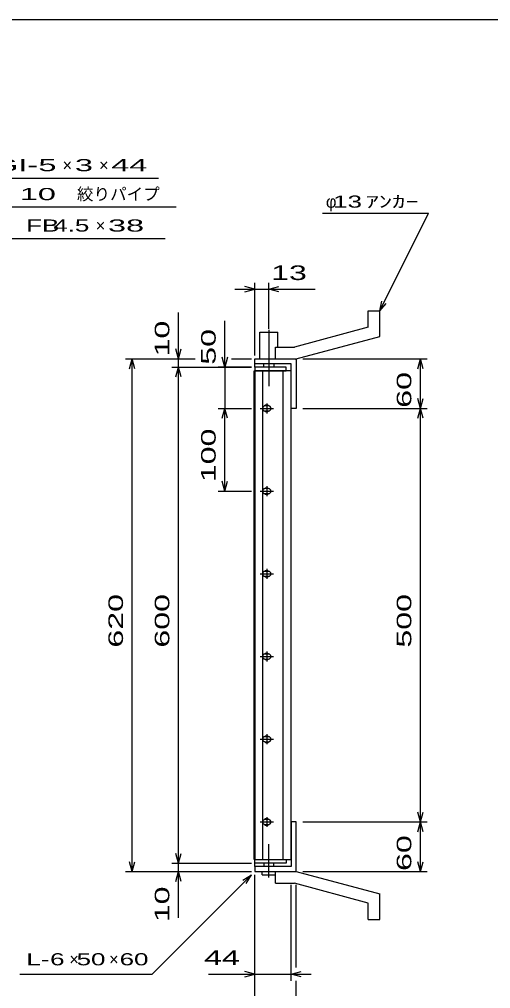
# Model space of a CAD drawing. Units: millimetres, scale not verified. Extents: x -1456 to 1389, y -1026 to 839.
# Drawn here: x -495 to 74, y -333 to 839 of the extents above; entities that cross this region are included whole.
import ezdxf
from ezdxf.enums import TextEntityAlignment as Align

# ---------------------------------------------------------------- set-up
doc = ezdxf.new("R2010")
doc.units = ezdxf.units.MM
doc.header["$LTSCALE"] = 8
doc.linetypes.add('LONG_DASHED_DOTTED', pattern=[15.25, 12, -1.5, 0.25, -1.5])
for name, color, linetype, lineweight in [('0_2', 150, 'Continuous', 25), ('16', 3, 'Continuous', 25), ('19', 6, 'Continuous', 25), ('22', 4, 'Continuous', 25)]:
    doc.layers.add(name, color=color, linetype=linetype, lineweight=lineweight)
doc.styles.add('ベクトル', font='')
doc.styles.get('ベクトル').set_extended_font_data('ベクトル')

msp = doc.modelspace()

# ---------------------------------------------------------------- linework, layer by layer
at = {"layer": '0_2'}
msp.add_line((-1379.2, 838.8), (1388.8, 838.8), dxfattribs=at)
at = {"layer": '16'}
for p, q in [((-211.7, -177), (-211.7, 414)), ((-211.7, 414), (-211, 414)), ((-173, 418.5), (-211, 418.5)), ((-211, 418.5), (-211, 414)), ((-211, 414), (-173, 414)), ((-211, 414), (-211, -177)), ((-167, 414), (-211, 414)), ((-201.5, 414), (-201.5, -177)), ((-176.5, -177), (-176.5, 414)), ((-173, 414), (-173, 418.5)), ((-167, -177), (-167, 414)), ((-204.5, 368.5), (-188.5, 368.5)), ((-194.5, 371.5), (-198.5, 371.5)), ((-198.5, 365.5), (-194.5, 365.5)), ((-196.5, 374.5), (-196.5, 362.5)), ((-194.5, 271.5), (-198.5, 271.5)), ((-196.5, 274.5), (-196.5, 262.5)), ((-204.5, 268.5), (-188.5, 268.5)), ((-198.5, 265.5), (-194.5, 265.5)), ((-204.5, 168.5), (-188.5, 168.5)), ((-194.5, 171.5), (-198.5, 171.5)), ((-198.5, 165.5), (-194.5, 165.5)), ((-196.5, 174.5), (-196.5, 162.5)), ((-194.5, 71.5), (-198.5, 71.5)), ((-196.5, 74.5), (-196.5, 62.5)), ((-204.5, 68.5), (-188.5, 68.5)), ((-198.5, 65.5), (-194.5, 65.5)), ((-204.5, -31.5), (-188.5, -31.5)), ((-194.5, -28.5), (-198.5, -28.5)), ((-198.5, -34.5), (-194.5, -34.5)), ((-196.5, -25.5), (-196.5, -37.5)), ((-194.5, -128.5), (-198.5, -128.5)), ((-196.5, -125.5), (-196.5, -137.5)), ((-204.5, -131.5), (-188.5, -131.5)), ((-198.5, -134.5), (-194.5, -134.5)), ((-211, -177), (-211.7, -177)), ((-211, -177), (-173, -177)), ((-211, -181.5), (-211, -177)), ((-211, -177), (-167, -177)), ((-173, -181.5), (-211, -181.5)), ((-173, -177), (-173, -181.5))]:
    msp.add_line(p, q, dxfattribs=at)
for centre, radius, start, end in [((-198.5, 368.5), 3, 90, 270), ((-196.5, 368.5), 4, 46.6, 133.4), ((-196.5, 368.5), 4, 226.6, 313.4), ((-194.5, 368.5), 3, 270, 90), ((-198.5, 268.5), 3, 90, 270), ((-196.5, 268.5), 4, 46.6, 133.4), ((-194.5, 268.5), 3, 270, 90), ((-196.5, 268.5), 4, 226.6, 313.4), ((-198.5, 168.5), 3, 90, 270), ((-196.5, 168.5), 4, 46.6, 133.4), ((-196.5, 168.5), 4, 226.6, 313.4), ((-194.5, 168.5), 3, 270, 90), ((-198.5, 68.5), 3, 90, 270), ((-196.5, 68.5), 4, 46.6, 133.4), ((-194.5, 68.5), 3, 270, 90), ((-196.5, 68.5), 4, 226.6, 313.4), ((-198.5, -31.5), 3, 90, 270), ((-196.5, -31.5), 4, 46.6, 133.4), ((-196.5, -31.5), 4, 226.6, 313.4), ((-194.5, -31.5), 3, 270, 90), ((-198.5, -131.5), 3, 90, 270), ((-196.5, -131.5), 4, 46.6, 133.4), ((-194.5, -131.5), 3, 270, 90), ((-196.5, -131.5), 4, 226.6, 313.4)]:
    msp.add_arc(centre, radius, start, end, dxfattribs=at)
at = {"layer": '19'}
for p, q in [((-74, 486.5), (-60, 486.5)), ((-74, 466.5), (-74, 486.5)), ((-60, 455.5), (-60, 486.5)), ((-205, 428.5), (-205, 460.5)), ((-205, 460.5), (-183, 460.5)), ((-183, 442.5), (-183, 460.5)), ((-74, 466.5), (-163, 442.5)), ((-161, 428.5), (-60, 455.5)), ((-186, 442.5), (-163, 442.5)), ((-186, 428.5), (-186, 442.5)), ((-211, 418.5), (-211, 428.5)), ((-211, 422.5), (-211, 428.5)), ((-211, 428.5), (-162, 428.5)), ((-167, 422.5), (-211, 422.5)), ((-200, 418.5), (-200, 422.5)), ((-188, 422.5), (-188, 418.5)), ((-186, 428.5), (-161, 428.5)), ((-167, 368.5), (-167, 422.5)), ((-162, 428.5), (-161, 427.5)), ((-161, 427.5), (-161, 368.5)), ((-161, 368.5), (-167, 368.5)), ((-161, -131.5), (-167, -131.5)), ((-167, -131.5), (-167, -185.5)), ((-161, -190.5), (-161, -131.5)), ((-211, -185.5), (-211, -175.5)), ((-211, -185.5), (-211, -191.5)), ((-167, -185.5), (-211, -185.5)), ((-200, -181.5), (-200, -185.5)), ((-188, -185.5), (-188, -181.5)), ((-211, -191.5), (-162, -191.5)), ((-202, -195.5), (-202, -191.5)), ((-202, -195.5), (-186, -195.5)), ((-186, -191.5), (-161, -191.5)), ((-186, -205.5), (-186, -191.5)), ((-186, -195.5), (-186, -191.5)), ((-162, -191.5), (-161, -190.5)), ((-161, -191.5), (-60, -218.5)), ((-186, -205.5), (-163, -205.5)), ((-74, -229.5), (-163, -205.5)), ((-60, -249.5), (-60, -218.5)), ((-74, -249.5), (-74, -229.5)), ((-74, -249.5), (-60, -249.5))]:
    msp.add_line(p, q, dxfattribs=at)
at = {"layer": '19', "linetype": 'LONG_DASHED_DOTTED'}
for p, q in [((-194, 463.5), (-194, 395.5)), ((-194, -198.5), (-194, -158.5))]:
    msp.add_line(p, q, dxfattribs=at)
at = {"layer": '22'}
for p, q in [((-695.2, 647), (-327.2, 647)), ((-657.8, 612), (-305.8, 612)), ((-129, 604.5), (-1, 604.5)), ((-60, 486.5), (-1, 604.5)), ((-655.2, 574), (-319.2, 574)), ((-211, 512.5), (-223, 515.7)), ((-211, 432.5), (-211, 520.5)), ((-194, 464.5), (-194, 520.5)), ((-194, 512.5), (-182, 515.7)), ((-235, 512.5), (-211, 512.5)), ((-223, 509.3), (-211, 512.5)), ((-211, 512.5), (-194, 512.5)), ((-182, 509.3), (-194, 512.5)), ((-194, 512.5), (-138, 512.5)), ((-60, 486.5), (-57.6, 498.2)), ((-60, 486.5), (-52, 495.3)), ((-303, 428.5), (-303, 484.5)), ((-247, 418.5), (-247, 474.5)), ((-303, 428.5), (-306.2, 440.5)), ((-303, 428.5), (-299.8, 440.5)), ((-367, 428.5), (-283, 428.5)), ((-362.2, 416.5), (-359, 428.5)), ((-355.8, 416.5), (-359, 428.5)), ((-359, -191.5), (-359, 428.5)), ((-311, 428.5), (-283, 428.5)), ((-303, 418.5), (-303, 428.5)), ((-247, 418.5), (-250.2, 430.5)), ((-243.8, 430.5), (-247, 418.5)), ((-239, 428.5), (-215, 428.5)), ((-239, 428.5), (-215, 428.5)), ((-153, 428.5), (-2.6, 428.5)), ((-13.8, 416.5), (-10.6, 428.5)), ((-7.4, 416.5), (-10.6, 428.5)), ((-10.6, 368.5), (-10.6, 428.5)), ((-311, 418.5), (-215, 418.5)), ((-306.2, 406.5), (-303, 418.5)), ((-299.8, 406.5), (-303, 418.5)), ((-303, -181.5), (-303, 418.5)), ((-215, 418.5), (-255, 418.5)), ((-247, 418.5), (-247, 368.5)), ((-10.6, 368.5), (-13.8, 380.5)), ((-10.6, 368.5), (-7.4, 380.5)), ((-255, 368.5), (-215, 368.5)), ((-250.2, 356.5), (-247, 368.5)), ((-243.8, 356.5), (-247, 368.5)), ((-247, 268.5), (-247, 368.5)), ((-153, 368.5), (-2.6, 368.5)), ((-13.8, 356.5), (-10.6, 368.5)), ((-7.4, 356.5), (-10.6, 368.5)), ((-10.6, -131.5), (-10.6, 368.5)), ((-247, 268.5), (-250.2, 280.5)), ((-247, 268.5), (-243.8, 280.5)), ((-255, 268.5), (-215, 268.5)), ((-10.6, -131.5), (-13.8, -119.5)), ((-10.6, -131.5), (-7.4, -119.5)), ((-153, -131.5), (-2.6, -131.5)), ((-13.8, -143.5), (-10.6, -131.5)), ((-7.4, -143.5), (-10.6, -131.5)), ((-10.6, -191.5), (-10.6, -131.5)), ((-303, -181.5), (-306.2, -169.5)), ((-303, -181.5), (-299.8, -169.5)), ((-359, -191.5), (-362.2, -179.5)), ((-359, -191.5), (-355.8, -179.5)), ((-311, -181.5), (-215, -181.5)), ((-303, -191.5), (-303, -181.5)), ((-10.6, -191.5), (-13.8, -179.5)), ((-10.6, -191.5), (-7.4, -179.5)), ((-367, -191.5), (-215, -191.5)), ((-335, -315.5), (-215, -195.5)), ((-311, -191.5), (-215, -191.5)), ((-306.2, -203.5), (-303, -191.5)), ((-299.8, -203.5), (-303, -191.5)), ((-303, -247.5), (-303, -191.5)), ((-225.4, -201.9), (-215, -195.5)), ((-221.4, -205.9), (-215, -195.5)), ((-211, -323.5), (-211, -195.5)), ((-211, -379.5), (-211, -195.5)), ((-153, -191.5), (-2.6, -191.5)), ((-167, -323.5), (-167, -207.7)), ((-161, -307.5), (-161, -207.7)), ((-495, -315.5), (-335, -315.5)), ((-267, -315.5), (-211, -315.5)), ((-211, -315.5), (-223, -312.3)), ((-223, -318.7), (-211, -315.5)), ((-211, -315.5), (-167, -315.5)), ((-167, -315.5), (-155, -312.3)), ((-155, -318.7), (-167, -315.5)), ((-167, -315.5), (-143, -315.5)), ((-161, -379.5), (-161, -323.5))]:
    msp.add_line(p, q, dxfattribs=at)

# ---------------------------------------------------------------- texts
at = {"layer": '22', "color": 2, "style": 'ベクトル'}
for s, height, width, p in [('GI-', 14.66, 2, (-527.2, 662.6)), (' 5 ', 14.66, 2, (-483.2, 662.6)), (' 3 ', 14.66, 2, (-439.2, 662.6)), (' 44 ', 14.66, 2, (-395.2, 662.6)), (' 10 ', 14.66, 2, (-505.8, 627.6)), (' 13 ', 14.66, 1.6, (-125, 618.5)), ('ｱﾝｶｰ', 14.66, 1.6, (-77, 618.5)), ('FB', 14.66, 1.6, (-487.2, 589.6)), (' 4.5 ', 14.66, 1.6, (-463.2, 589.6)), (' 38 ', 14.66, 2, (-399.2, 589.6)), (' 13', 17.6, 1.65, (-202, 532.5)), ('L-', 14.66, 1.6, (-487, -297.5)), (' 6 ', 14.66, 1.6, (-467, -297.5)), (' 50 ', 14.66, 1.6, (-435, -297.5)), (' 60 ', 14.66, 1.6, (-383, -297.5)), (' 44 ', 17.6, 1.65, (-283, -295.5))]:
    msp.add_text(s, height=height, dxfattribs=dict(at, width=width)).set_placement(p, align=Align.MIDDLE_LEFT)
for s, height, p in [('×', 14.7, (-443.2, 662.6)), ('×', 14.7, (-399.2, 662.6)), ('絞りパイプ', 14.66, (-425.8, 627.6)), ('φ', 14.7, (-125, 618.5)), ('×', 14.7, (-403.2, 589.6)), ('×', 14.7, (-435, -297.5)), ('×', 14.7, (-387, -297.5))]:
    msp.add_text(s, height=height, dxfattribs=at).set_placement(p, align=Align.MIDDLE_LEFT)
at = {"layer": '22', "color": 2, "style": 'ベクトル', "width": 1.65}
for s, p in [(' 10 ', (-323, 420.5)), (' 50 ', (-267, 410.5)), (' 60 ', (-30.6, 358.5)), (' 100 ', (-267, 268.5)), (' 620 ', (-379, 68.5)), (' 600 ', (-323, 68.5)), (' 500 ', (-30.6, 68.5)), (' 60 ', (-30.6, -201.5)), (' 10 ', (-323, -263.5))]:
    msp.add_text(s, height=17.6, rotation=90, dxfattribs=at).set_placement(p, align=Align.MIDDLE_LEFT)

doc.saveas('drawing.dxf')
